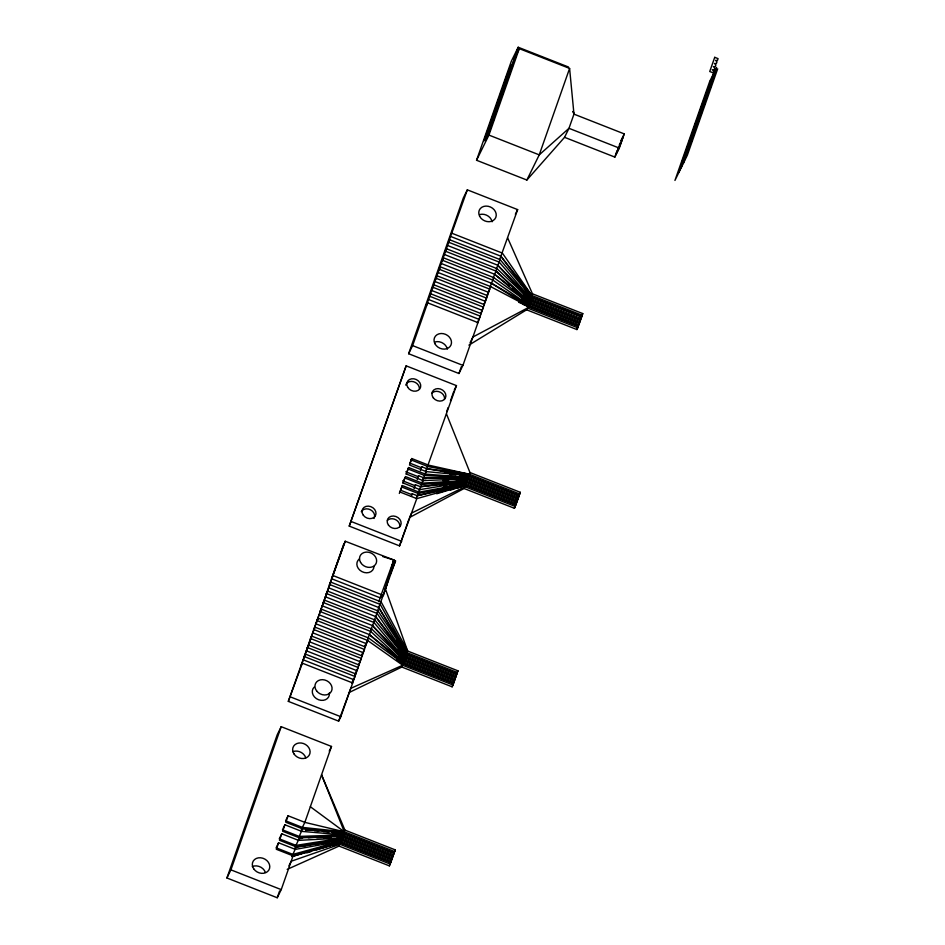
<?xml version="1.0" encoding="UTF-8"?>
<svg xmlns="http://www.w3.org/2000/svg" width="945" height="945" viewBox="0 0 945 945"><rect width="100%" height="100%" fill="white"/><g stroke="black" fill="none" stroke-linecap="round" stroke-linejoin="round"><path stroke-width="1.42" d="M378.732 601.705L380.091 597.807L383.41 595.421L393.817 560.007L345.197 541.225L288.32 701.367L338.629 721.153L340.814 716.712L368.479 637.922L318.17 618.148L316.646 621.243L321.335 609.147L371.645 628.921L404.389 660.413L454.699 680.187L453.411 683.495L404.46 664.264M620.357 142.707L620.841 142.341L620.393 143.345M529.247 307.019L578.198 326.261L579.486 322.954L529.176 303.18L493.774 277.594L443.453 257.82L438.775 269.916L440.299 266.821L490.609 286.595L462.932 365.384L458.939 373.511L408.63 353.725L463.333 197.954L467.338 189.839L517.647 209.613L499.48 260.076M518.203 47.25L513.773 59.854L519.289 48.644L569.599 68.418L573.969 114.132L568.984 128.319L564.555 137.32L526.861 180.034L476.552 160.26L511.339 61.212L518.203 47.25L568.512 67.024M481.123 313.61L430.814 293.836L426.124 305.932L427.648 302.837L477.957 322.611M484.277 304.609L433.968 284.835L429.29 296.919L430.814 293.836M485.919 298.691L487.443 295.596L437.133 275.822L432.456 287.918L433.968 284.835M440.299 266.821L435.61 278.917L437.133 275.822M579.486 322.954L580.584 319.835L530.275 300.049L496.928 268.593L446.619 248.807L441.941 260.903L443.453 257.82M524.487 295.643L530.074 300.25L580.384 320.024L581.081 318.406L581.683 316.705L531.373 296.931L500.094 259.58L449.785 239.806L445.107 251.902L446.619 248.807M467.338 189.839L448.261 242.9L449.785 239.806M436.708 493.762L465.578 485.009L464.975 486.71L411.713 513.029L409.504 517.517L464.089 488.506L514.399 508.28L515.887 504.784L465.578 485.009L416.78 498.629L399.546 545.879L349.237 526.105L406.149 365.845L456.459 385.619L426.337 469.618M408.63 353.725L412.622 345.61L427.648 302.837M349.237 526.105L406.149 365.845M355.828 673.939L305.518 654.164L300.841 666.26L302.353 663.177L352.674 682.951M358.994 664.937L308.684 645.163L304.007 657.259L305.518 654.164M362.159 655.936L311.85 636.162L307.16 648.258L308.684 645.163M365.313 646.935L315.004 627.149L310.326 639.245L311.85 636.162M318.17 618.148L313.492 630.244L315.004 627.149M322.091 605.757L372.401 625.531L404.2 660.602L454.51 680.376L455.797 677.069L405.488 657.295L374.799 619.92L324.489 600.146L319.812 612.23L321.335 609.147M403.291 655.334L405.287 657.484L455.596 677.258L456.293 675.651L456.896 673.95L406.586 654.176L377.965 610.907L327.655 591.133L322.977 603.229L324.489 600.146M402.109 648.601L406.385 654.365L456.695 674.139L457.982 670.832L407.673 651.058L381.13 601.906L330.821 582.132L326.131 594.228L327.655 591.133M343.685 544.249L329.297 585.215L330.821 582.132M287.185 869.388L339.042 846.082L389.352 865.856L390.84 862.348L340.531 842.574L293.08 855.863L281.232 889.623L277.228 897.75L226.918 877.976L277.204 734.808L281.197 726.681L331.506 746.455L304.845 822.363L301.29 829.592M288.32 701.367L302.353 663.177M382.678 556.51L393.817 560.007L380.091 597.807L331.577 578.742L345.197 541.225M226.918 877.976L230.911 869.849L281.197 726.681M476.552 160.26L488.931 135.088L519.289 48.644M399.322 493.432L402.286 485.553L419.048 492.144L466.074 483.592L516.383 503.366L515.686 504.973L465.377 485.198L417.288 495.735L412.256 493.751L411.819 494.648L400.834 490.337M402.936 483.131L404.755 477.946L421.529 484.537L467.173 480.462L517.482 500.248L516.785 501.854L466.476 482.08L420.454 486.722L415.422 484.75L414.973 485.647L402.629 480.792M406.102 474.13L408.606 467.539L425.38 474.13L468.259 477.343L518.569 497.129L517.884 498.736L467.574 478.961L423.608 477.721L418.576 475.748L418.139 476.646L405.795 471.791M409.717 463.83L411.772 458.538L428.546 465.129L469.358 474.225L519.667 493.999L518.97 495.617L468.661 475.843L426.774 468.72L421.742 466.735L421.305 467.645L410.319 463.322M402.286 485.553L400.007 492.038L416.78 498.629M408.606 467.539L406.326 474.024L423.1 480.615L467.763 478.761L518.073 498.547L517.482 500.248M411.772 458.538L409.492 465.023L426.266 471.614L468.862 475.642L519.171 495.416L518.569 497.129M333.585 845.562L340.33 842.775L339.999 841.44L291.804 856.607L340.33 842.775L390.639 862.549L391.336 860.93L341.027 841.156L295.36 849.378L278.586 842.786L276.318 849.271L293.08 855.863M392.435 857.812L393.026 856.111L342.716 836.337L341.428 839.644L391.738 859.43L392.435 857.812L342.114 838.038L298.525 840.377L281.752 833.785L279.472 840.27L296.246 846.862L341.617 839.455L391.927 859.229L391.336 860.93M343.885 837.069L392.837 856.312L393.522 854.693L343.212 834.919L301.679 831.376L284.917 824.784L282.638 831.257L299.411 837.849L342.716 836.337L338.18 836.821M394.124 852.992L394.62 851.575L344.311 831.801L304.845 822.363L288.083 815.771L285.803 822.256L302.565 828.848L343.815 833.218L394.124 852.992L393.522 854.693M411.347 496.349L412.256 493.751M414.052 488.636L415.422 484.75M417.217 479.635L418.576 475.748M420.383 470.634L421.742 466.735M458.939 373.511L461.314 366.755M477.343 323.107L480.237 316.138L429.928 296.352M480.509 314.106L483.391 307.125L433.082 287.351M483.675 305.105L486.557 298.124L436.247 278.35M486.84 296.092L489.723 289.123L439.413 269.337M489.994 287.091L493.774 277.594M493.16 278.09L496.928 268.593M496.326 269.089L500.094 259.58M399.546 545.879L409.031 518.876M446.666 411.713L448.084 407.661M450.458 400.916L453.777 391.454M416.379 498.322L417.288 495.735L466.074 483.592L466.665 481.891L516.974 501.665L516.383 503.366M419.084 490.62L423.1 480.615M422.25 481.607L423.608 477.721L468.259 477.343L468.862 475.642L460.203 475.122M425.404 472.606L426.774 468.72L469.358 474.225L469.96 472.524L446.501 413.981M338.629 721.153L350.772 688.35L402.7 665.233L453.009 685.007L453.6 683.306L403.291 663.532L397.03 659.645M351.965 683.152L353.418 679.03M354.871 674.907L355.84 672.155M361.628 655.641L362.596 652.889M364.534 647.384L365.987 643.261M385.276 588.333L387.639 581.577M390.013 574.832L395.518 560.94L393.817 560.007L385.56 589.302L407.673 651.058L406.385 654.365L378.721 607.517L328.411 587.743M456.057 479.599L467.763 478.761L466.476 482.08L460.794 483.391L466.665 481.891L419.934 489.616L416.839 496.633M426.266 471.614L423.171 478.619L426.03 478.642M352.52 682.148L354.942 676.466L304.633 656.692M355.226 674.435L358.108 667.465L307.798 647.691M358.379 665.434L361.273 658.452L310.964 638.678M361.545 656.432L364.427 649.451L314.118 629.677M364.711 647.431L367.593 640.45L317.284 620.676M367.877 638.418L371.645 628.921M371.031 629.417L374.799 619.92M374.196 620.416L377.965 610.907M377.362 611.403L395.518 560.94M277.228 897.75L279.602 890.993M569.599 68.418L539.241 154.862L526.861 180.034M296.246 846.862L292.879 854.41L276.117 847.819L278.586 842.786M299.411 837.849L294.97 847.594M302.565 828.848L299.211 836.408L282.437 829.816M490.609 286.595L528.078 306.298L527.487 307.999L526.601 309.795L468.897 345.149M522.538 304.172L527.889 306.487L529.176 303.18L521.794 298.679M577.938 322.611L528.987 303.369L530.275 300.049L523.53 294.556M447.375 245.416L497.684 265.191L530.074 300.25L531.373 296.931L525.408 290.706M581.683 316.705L531.173 297.132L532.46 293.812L507.678 237.975M348.587 692.791L401.814 667.04L402.7 665.233L403.291 663.532L368.479 637.922M398.117 660.59L403.102 663.721L404.389 660.413L398.861 655.83M404.389 660.413L405.488 657.295L398.447 649.794M325.257 596.744L375.567 616.518L405.287 657.484L406.586 654.176L396.25 640.403M333.644 845.444L340.33 842.775L341.617 839.455L337.4 840.554M305.601 829.804L344.311 831.801L321.548 774.817L344.913 830.1L343.614 833.407L392.565 852.65M564.555 137.32L614.852 157.094L617.109 150.645M614.852 157.094L619.282 148.081L624.267 133.906L573.969 114.132L573.001 111.534M526.601 309.795L576.911 329.569L582.77 313.586L532.46 293.812M514.399 508.28L520.27 492.298L469.96 472.524M576.911 329.569L578.387 326.072L518.663 302.282M581.482 316.906L582.77 313.586M519.667 493.999L520.27 492.298M401.814 667.04L452.123 686.814L456.648 673.915M389.352 865.856L395.223 849.874L344.913 830.1M394.62 851.575L395.223 849.874M678.935 172.309L684.003 157.898M686.283 151.413L687.157 148.897M689.437 142.411L690.322 139.895M692.602 133.41L693.488 130.882M695.768 124.409L696.654 121.881M698.922 115.396L699.808 112.88M702.088 106.395L702.974 103.867M705.253 97.394L706.139 94.866M708.407 88.381L713.723 73.261M681.144 167.82L715.932 68.772M683.329 163.39L685.231 157.98M687.511 151.495L688.385 148.979M690.665 142.494L691.551 139.978M693.831 133.493L694.717 130.965M696.997 124.48L697.882 121.964M700.15 115.479L701.036 112.963M703.316 106.478L704.202 103.95M706.482 97.477L707.368 94.949M709.636 88.464L710.522 85.948M712.802 79.463L713.688 76.947M621.314 140.734L621.834 139.506L621.373 140.805M617.557 149.971L618.065 148.837L617.723 149.534M619.471 145.258L619.955 144.16L619.542 145.046M619.589 145.955L619.849 145.199L619.424 146.38M621.467 141.348L621.727 140.569L621.373 141.573M618.491 148.058L618.951 146.983L618.573 147.833M622.259 138.761L622.72 137.71L622.271 138.974M620.629 143.026L620.369 143.652M619.707 144.928L619.447 145.53M618.502 148.755C619.507 146.569 617.534 151.129 618.538 148.956M619.412 147.172L619.081 147.892L619.483 146.723M619.731 144.101L619.447 144.739M445.308 472.405L468.661 475.843L469.358 474.225L427.849 466.523L411.087 459.931M463.192 479.528L467.574 478.961L468.259 477.343L424.683 475.536L407.921 468.944M457.144 488.104L465.377 485.198L466.074 483.592L418.363 493.538L401.59 486.947M515.356 214.255L517.647 209.613M315.547 623.842L317.733 619.412M470.043 342.822L472.902 337.022L527.487 307.999L577.797 327.773M454.25 390.108L456.459 385.619M288.083 815.771L285.603 820.803L302.376 827.395L344.311 831.801L310.338 806.723M621.101 140.332L624.267 133.906M283.063 828.552L284.917 824.784M281.752 833.785L279.271 838.817L296.045 845.409L342.114 838.038L296.399 847.311M329.226 751.098L331.506 746.455M464.089 488.506L464.975 486.71L515.285 506.485M288.898 865.903L291.19 861.261L339.928 844.275L390.238 864.061M339.042 846.082L340.531 842.574L332.427 845.551M457.096 672.627L457.982 670.832M452.123 686.814L453.009 685.007M531.373 296.931L529.2 295.041M529.176 303.18L496.042 271.109L445.733 251.335M528.078 306.298L491.365 283.205L441.055 263.431M468.661 475.843L460.274 475.559M461.786 479.611L467.763 478.761L460.51 479.611M457.215 487.951L465.578 485.009L450.541 490.124M403.291 663.532L369.235 634.532L318.926 614.758M343.614 833.407L340.897 833.266M341.428 839.644L337.424 840.707M333.821 845.279L340.531 842.574L316.551 849.921M306.759 852.874L310.952 851.61M292.879 854.41L341.027 841.156M436.826 491.92L465.377 485.198M460.959 483.214L466.665 481.891L449.43 485.21M443.678 486.309L446.548 485.765M315.843 844.476L318.689 843.944M321.524 843.401L328.636 842.066M331.482 841.522L334.317 840.991M337.164 840.459L340.011 839.916M339.881 836.868L342.716 836.337L339.857 836.75M302.223 846.354L339.976 839.904M420.454 486.722L467.173 480.462L422.214 483.143L405.44 476.552L403.172 483.025L419.934 489.616M440.335 485.198L444.693 484.679M447.599 484.336L466.476 482.08M302.494 838.239L299.589 838.475L302.424 838.392M308.306 837.766L343.212 834.919L343.815 833.218L340.921 833.407M442.898 480.544L448.745 480.131M323.722 837.778L330.951 837.294M316.752 837.731L329.64 837.128M336.798 836.797L342.527 836.526L343.212 834.919L299.211 836.408M456.116 478.867L467.574 478.961M459.837 475.713L467.196 475.819M450.103 474.508L455.88 474.851M332.215 832.628L337.92 833.018M305.672 829.982L308.59 830.242M314.425 830.773L318.808 831.175M323.19 831.565L329.025 832.096M331.943 832.356L339.243 833.018M619.282 148.081L568.984 128.319L539.241 154.862L488.931 135.088M452.064 233.32L502.374 253.095L531.87 295.513L582.179 315.287M450.541 236.415L500.85 256.189L531.87 295.513M448.899 242.333L499.208 262.108L530.771 298.632L581.081 318.406M444.221 254.418L494.53 274.204L509.26 285.756M442.579 260.336L492.888 280.11L528.574 304.881L578.895 324.655M522.868 296.423L529.672 301.75L579.982 321.536M437.889 272.432L488.199 292.206M434.724 281.433L485.033 301.207M431.57 290.446L481.879 310.22M428.404 299.447L478.713 319.221M412.622 345.61L462.932 365.384M351.445 521.616L401.755 541.39M333.124 575.588L383.41 595.421M329.935 584.648L380.244 604.434L407.082 652.759L457.392 672.533M326.769 593.661L377.079 613.435L405.984 655.877L456.293 675.651M323.603 602.662L373.925 622.436L404.885 658.996L455.195 678.77M320.449 611.663L370.759 631.437L403.798 662.114L454.108 681.888M315.76 623.759L366.069 643.533M312.606 632.76L362.915 652.546M309.44 641.773L359.75 661.547M306.274 650.774L356.584 670.548M303.121 659.775L353.43 679.549M290.505 696.938L340.814 716.712M230.911 869.849L281.232 889.623M491.365 283.205L528.574 304.881M522.857 299.589L527.759 302.613M367.593 640.45L402.7 665.233M512.662 288.426L514.93 290.198M369.235 634.532L403.798 662.114M399.794 656.917L402.003 658.759M494.53 274.204L527.877 302.424M496.042 271.109L529.672 301.75M497.684 265.191L530.771 298.632M372.401 625.531L404.885 658.996M398.294 649.947L400.29 652.097M375.567 616.518L405.984 655.877M500.85 256.189L530.31 295.962M378.721 607.517L407.082 652.759M573.178 111.368L573.969 114.132M479.765 214.55A9.025 7.501 26.2 0 1 492.121 221.756M434.96 341.972A9.025 7.501 26.2 0 1 447.363 349.107M329.356 692.898A8.848 7.347 26.2 0 1 318.583 699.749A8.848 7.347 26.2 0 1 314.094 687.192M252.291 866.577A9.025 7.501 26.2 0 1 265.38 872.377M292.82 751.677A9.025 7.501 26.2 0 1 305.767 757.795M373.984 566.433A8.848 7.347 26.2 0 1 361.959 571.63A8.848 7.347 26.2 0 1 359.502 558.885M405.7 385.076A7.217 6.001 26.2 0 1 413.473 381.685A7.217 6.001 26.2 0 1 419.415 388.702M432.042 393.049A7.217 6.001 26.2 0 1 440.276 392.21A7.217 6.001 26.2 0 1 444.504 399.298M387.426 520.341A7.217 6.001 26.2 0 1 395.719 519.715A7.217 6.001 26.2 0 1 399.735 526.885M361.297 511.706A7.217 6.001 26.2 0 1 370.558 509.827A7.217 6.001 26.2 0 1 374.055 518.462M616.423 153.244L617.085 151.625L616.423 153.244M620.085 144.975L620.723 143.38L620.085 144.975M617.321 151.377L617.959 149.818L617.321 151.377M486.368 134.332L484.088 140.817L489.404 128.154L486.368 134.332M489.522 125.331L487.254 131.816L492.569 119.153L489.522 125.331M492.688 116.329L490.408 122.803L495.723 110.152L492.688 116.329M495.853 107.317L493.573 113.802L498.889 101.139L495.853 107.317M499.007 98.315L496.739 104.8L502.055 92.137L499.007 98.315M502.173 89.314L499.893 95.788L505.209 83.136L502.173 89.314M505.339 80.301L503.059 86.786L508.375 74.123L505.339 80.301M508.505 71.3L506.225 77.785L511.54 65.122L508.505 71.3M487.596 134.414L485.317 140.899L490.632 128.237L487.596 134.414M490.75 125.413L488.482 131.898L493.798 119.235L490.75 125.413M493.916 116.4L491.636 122.885L496.952 110.222L493.916 116.4M497.082 107.399L494.802 113.884L500.118 101.221L497.082 107.399M500.236 98.398L497.968 104.883L503.283 92.22L500.236 98.398M503.401 89.397L501.122 95.87L506.437 83.219L503.401 89.397M506.567 80.384L504.287 86.869L509.603 74.206L506.567 80.384M509.733 71.383L507.453 77.868L512.769 65.205L509.733 71.383M512.887 62.382L510.619 68.867L515.935 56.204L512.887 62.382M714.727 57.326L709.742 71.513L713.097 72.824L713.699 71.123L712.27 69.753L714.196 69.706L714.798 68.005L713.369 66.634L715.294 66.587L715.885 64.886L714.455 63.516L716.393 63.469L716.983 61.768L715.554 60.397L717.479 60.35L718.082 58.649L714.727 57.326M709.73 81.376L674.943 180.436L687.322 155.263L717.68 68.82L712.164 80.03L716.593 67.426L709.73 81.376M684.759 154.507L682.479 160.993L687.795 148.33L684.759 154.507M687.925 145.506L685.645 151.98L690.96 139.328L687.925 145.506M691.078 136.493L688.81 142.978L694.126 130.315L691.078 136.493M694.244 127.492L691.964 133.977L697.28 121.314L694.244 127.492M697.41 118.491L695.13 124.976L700.446 112.313L697.41 118.491M700.564 109.478L698.296 115.963L703.612 103.3L700.564 109.478M703.73 100.477L701.45 106.962L706.765 94.299L703.73 100.477M706.895 91.476L704.616 97.961L709.931 85.298L706.895 91.476M685.987 154.59L683.707 161.075L689.023 148.412L685.987 154.59M689.153 145.577L686.873 152.062L692.189 139.411L689.153 145.577M692.307 136.576L690.039 143.061L695.355 130.398L692.307 136.576M695.473 127.575L693.193 134.06L698.509 121.397L695.473 127.575M698.639 118.574L696.359 125.047L701.674 112.396L698.639 118.574M701.792 109.561L699.524 116.046L704.84 103.383L701.792 109.561M704.958 100.56L702.678 107.045L707.994 94.382L704.958 100.56M708.124 91.559L705.844 98.044L711.16 85.381L708.124 91.559M711.29 82.546L709.01 89.031L714.326 76.368L711.29 82.546M479.599 216.181A9.025 7.501 26.2 0 0 494.707 219.24A9.025 7.501 26.2 0 0 488.222 206.282A9.025 7.501 26.2 0 0 479.599 216.181M434.889 343.649A9.025 7.501 26.2 0 0 449.997 346.602A9.025 7.501 26.2 0 0 443.406 333.68A9.025 7.501 26.2 0 0 434.889 343.649M407.626 387.155A7.217 6.001 26.2 0 0 419.745 388.95A7.217 6.001 26.2 0 0 413.886 378.803A7.217 6.001 26.2 0 0 407.626 387.155M433.33 397.88A7.217 6.001 26.2 0 0 445.355 398.093A7.217 6.001 26.2 0 0 438.019 388.608A7.217 6.001 26.2 0 0 433.33 397.88M363.317 515.249A7.217 6.001 26.2 0 0 375.378 515.769A7.217 6.001 26.2 0 0 368.314 506.13A7.217 6.001 26.2 0 0 363.317 515.249M388.466 525.125A7.217 6.001 26.2 0 0 400.526 525.656A7.217 6.001 26.2 0 0 393.474 516.017A7.217 6.001 26.2 0 0 388.466 525.125M293.907 753.803A9.025 7.501 26.2 0 0 309.05 755.457A9.025 7.501 26.2 0 0 301.16 742.994A9.025 7.501 26.2 0 0 293.907 753.803M253.709 868.809A9.025 7.501 26.2 0 0 268.841 870.085A9.025 7.501 26.2 0 0 260.596 857.776A9.025 7.501 26.2 0 0 253.709 868.809M360.553 562.393A8.848 7.347 26.2 0 0 375.401 564.637A8.848 7.347 26.2 0 0 368.278 552.187A8.848 7.347 26.2 0 0 360.553 562.393M316.681 691.008A8.848 7.347 26.2 0 0 331.411 691.303A8.848 7.347 26.2 0 0 322.458 679.668A8.848 7.347 26.2 0 0 316.681 691.008"/></g></svg>
